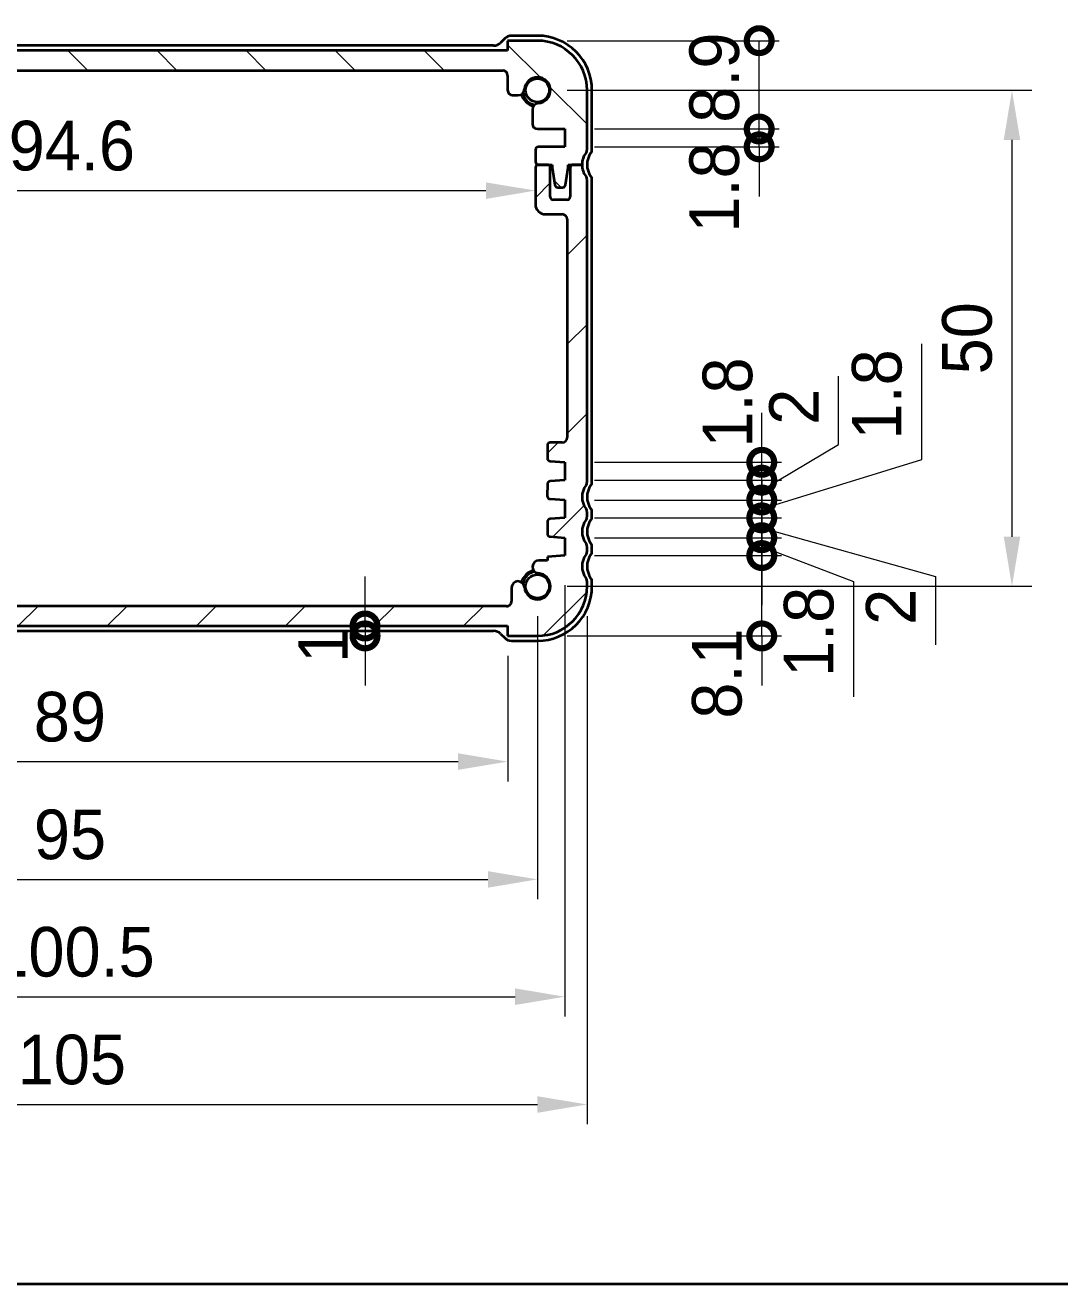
# Model space of a CAD drawing. Header units: millimetres. Extents: x 0 to 3168, y 0 to 562.
# Drawn here: x 909.4 to 1013.7, y 0 to 126.9 of the extents above; entities that cross this region are included whole.
import ezdxf

# ---------------------------------------------------------------- set-up
doc = ezdxf.new("R2010")
doc.units = ezdxf.units.MM
doc.header["$LTSCALE"] = 1.5
doc.layers.get('Defpoints').update_dxf_attribs({"lineweight": 25})
for name, color, linetype, lineweight in [('Border (ISO)', 7, 'Continuous', 35), ('Dimension (ISO)', 7, 'Continuous', 18), ('Dimension (ISO) @ 1', 7, 'Continuous', 18), ('Visible (ISO)', 7, 'Continuous', 35)]:
    doc.layers.add(name, color=color, linetype=linetype, lineweight=lineweight)
doc.layers.add('Hatch (ISO)', color=1, linetype='Continuous', lineweight=18, true_color=0xff0000)
doc.styles.add('Note Text (TK)', font='')
doc.styles.get('Note Text (TK)').set_extended_font_data('MS PGothic')
doc.dimstyles.new('Default - Method 1b (TK)', dxfattribs={"dimscale": 1.5, "dimtxt": 2.5, "dimasz": 2.5, "dimexe": 1, "dimexo": 1.5, "dimgap": 1, "dimtad": 1, "dimtoh": 1, "dimrnd": 1e-08, "dimdsep": 46, "dimtxsty": 'Note Text (TK)', "dimcen": 0.09, "dimdle": 5, "dimclrd": 100, "dimclre": 100, "dimclrt": 7, "dimadec": 1, "dimazin": 1, "dimtfac": 1, "dimtmove": 0, "dimatfit": 3, "dimfxl": 0, "dimtolj": 1, "dimlwd": -1, "dimlwe": -1, "dimarcsym": 0})

# ---------------------------------------------------------------- blocks, each defined once
blk = doc.blocks.new('図面枠 tk図枠')
at = {"layer": 'Border (ISO)'}
blk.add_line((14.5, 8), (405.5, 8), dxfattribs=at)
blk = doc.blocks.new('_DotSmall')
at = {"color": 0, "linetype": 'ByBlock', "const_width": 0.5}
blk.add_lwpolyline([(-0.0625, 0, 1), (0.0625, 0, 1)], format="xyb", close=True, dxfattribs=at)
blk = doc.blocks.new('*D48')
at = {"layer": 'Defpoints', "color": 0, "transparency": 16777216}
for p in [(889.5, 68.31), (957.91, 68.31), (869.02, 66.31)]:
    blk.add_point(p, dxfattribs=at)
at = {"layer": 'Dimension (ISO)', "color": 100, "transparency": 16777216}
for p, q in [((889.5, 68.31), (889.5, 73.31)), ((889.5, 66.31), (889.5, 68.31)), ((889.5, 66.31), (889.5, 61.31))]:
    blk.add_line(p, q, dxfattribs=at)
at = {"layer": 'Dimension (ISO)', "color": 100, "transparency": 16777216, "xscale": 5, "yscale": 5, "zscale": 5}
for p, rotation in [((889.5, 68.31), 270), ((889.5, 66.31), 90)]:
    blk.add_blockref('_DotSmall', p, dxfattribs=dict(at, rotation=rotation))
at = {"layer": 'Dimension (ISO)', "color": 7, "transparency": 16777216, "insert": (885, 61.78), "char_height": 5, "attachment_point": 4, "rotation": 90, "style": 'Note Text (TK)'}
blk.add_mtext('\\A1;2', dxfattribs=at)
blk = doc.blocks.new('*D49')
at = {"layer": 'Defpoints', "color": 0, "transparency": 16777216}
for p in [(866.22, 110.66), (960.82, 110.66), (960.82, 110.2)]:
    blk.add_point(p, dxfattribs=at)
at = {"layer": 'Dimension (ISO)', "color": 100, "transparency": 16777216}
blk.add_line((871.22, 110.2), (955.82, 110.2), dxfattribs=at)
for points in [[(871.22, 111.03), (871.22, 109.36), (866.22, 110.2)], [(955.82, 111.03), (955.82, 109.36), (960.82, 110.2)]]:
    blk.add_solid(points, dxfattribs=at)
at = {"layer": 'Dimension (ISO)', "color": 7, "transparency": 16777216, "insert": (907.72, 114.7), "char_height": 5, "attachment_point": 4, "style": 'Note Text (TK)'}
blk.add_mtext('\\A1;94.6', dxfattribs=at)
blk = doc.blocks.new('*D50')
at = {"layer": 'Defpoints', "color": 0, "transparency": 16777216}
for p in [(943.64, 66.31), (943.64, 65.31), (958.02, 65.31)]:
    blk.add_point(p, dxfattribs=at)
at = {"layer": 'Dimension (ISO)', "color": 100, "transparency": 16777216}
for p, q in [((943.64, 66.31), (943.64, 71.31)), ((943.64, 66.31), (943.64, 65.31)), ((943.64, 65.31), (943.64, 60.31))]:
    blk.add_line(p, q, dxfattribs=at)
at = {"layer": 'Dimension (ISO)', "color": 100, "transparency": 16777216, "xscale": 5, "yscale": 5, "zscale": 5}
for p, rotation in [((943.64, 66.31), 270), ((943.64, 65.31), 90)]:
    blk.add_blockref('_DotSmall', p, dxfattribs=dict(at, rotation=rotation))
at = {"layer": 'Dimension (ISO)', "color": 7, "transparency": 16777216, "insert": (939.4, 62.58), "char_height": 5, "attachment_point": 4, "rotation": 90, "style": 'Note Text (TK)'}
blk.add_mtext('\\A1;1', dxfattribs=at)
blk = doc.blocks.new('*D51')
at = {"layer": 'Defpoints', "color": 0, "transparency": 16777216}
for p in [(869.02, 66.31), (958.02, 66.31), (958.02, 52.64)]:
    blk.add_point(p, dxfattribs=at)
at = {"layer": 'Dimension (ISO)', "color": 100, "transparency": 16777216}
for p, q in [((869.02, 63.31), (869.02, 50.64)), ((958.02, 63.31), (958.02, 50.64)), ((874.02, 52.64), (953.02, 52.64))]:
    blk.add_line(p, q, dxfattribs=at)
for points in [[(874.02, 53.48), (874.02, 51.81), (869.02, 52.64)], [(953.02, 53.48), (953.02, 51.81), (958.02, 52.64)]]:
    blk.add_solid(points, dxfattribs=at)
at = {"layer": 'Dimension (ISO)', "color": 7, "transparency": 16777216, "insert": (910.25, 57.14), "char_height": 5, "attachment_point": 4, "style": 'Note Text (TK)'}
blk.add_mtext('\\A1;89', dxfattribs=at)
blk = doc.blocks.new('*D52')
at = {"layer": 'Defpoints', "color": 0, "transparency": 16777216}
for p in [(866.02, 70.31), (961.02, 70.31), (961.02, 40.77)]:
    blk.add_point(p, dxfattribs=at)
at = {"layer": 'Dimension (ISO)', "color": 100, "transparency": 16777216}
for p, q in [((866.02, 67.31), (866.02, 38.77)), ((961.02, 67.31), (961.02, 38.77)), ((871.02, 40.77), (956.02, 40.77))]:
    blk.add_line(p, q, dxfattribs=at)
for points in [[(871.02, 41.6), (871.02, 39.93), (866.02, 40.77)], [(956.02, 41.6), (956.02, 39.93), (961.02, 40.77)]]:
    blk.add_solid(points, dxfattribs=at)
at = {"layer": 'Dimension (ISO)', "color": 7, "transparency": 16777216, "insert": (910.26, 45.27), "char_height": 5, "attachment_point": 4, "style": 'Note Text (TK)'}
blk.add_mtext('\\A1;95', dxfattribs=at)
blk = doc.blocks.new('*D53')
at = {"layer": 'Defpoints', "color": 0, "transparency": 16777216}
for p in [(863.27, 73.41), (963.77, 73.41), (963.77, 28.94)]:
    blk.add_point(p, dxfattribs=at)
at = {"layer": 'Dimension (ISO)', "color": 100, "transparency": 16777216}
for p, q in [((863.27, 70.41), (863.27, 26.94)), ((963.77, 70.41), (963.77, 26.94)), ((868.27, 28.94), (958.77, 28.94))]:
    blk.add_line(p, q, dxfattribs=at)
for points in [[(868.27, 29.78), (868.27, 28.11), (863.27, 28.94)], [(958.77, 29.78), (958.77, 28.11), (963.77, 28.94)]]:
    blk.add_solid(points, dxfattribs=at)
at = {"layer": 'Dimension (ISO)', "color": 7, "transparency": 16777216, "insert": (906.07, 33.44), "char_height": 5, "attachment_point": 4, "style": 'Note Text (TK)'}
blk.add_mtext('\\A1;100.5', dxfattribs=at)
blk = doc.blocks.new('*D54')
at = {"layer": 'Defpoints', "color": 0, "transparency": 16777216}
for p in [(861.02, 70.31), (966.02, 70.31), (966.02, 18.08)]:
    blk.add_point(p, dxfattribs=at)
at = {"layer": 'Dimension (ISO)', "color": 100, "transparency": 16777216}
for p, q in [((861.02, 67.31), (861.02, 16.08)), ((966.02, 67.31), (966.02, 16.08)), ((866.02, 18.08), (961.02, 18.08))]:
    blk.add_line(p, q, dxfattribs=at)
for points in [[(866.02, 18.91), (866.02, 17.24), (861.02, 18.08)], [(961.02, 18.91), (961.02, 17.24), (966.02, 18.08)]]:
    blk.add_solid(points, dxfattribs=at)
at = {"layer": 'Dimension (ISO)', "color": 7, "transparency": 16777216, "insert": (908.63, 22.58), "char_height": 5, "attachment_point": 4, "style": 'Note Text (TK)'}
blk.add_mtext('\\A1;105', dxfattribs=at)
blk = doc.blocks.new('*D55')
at = {"layer": 'Defpoints', "color": 0, "transparency": 16777216}
for p in [(963.77, 116.41), (983.37, 116.41), (963.77, 114.61)]:
    blk.add_point(p, dxfattribs=at)
at = {"layer": 'Dimension (ISO)', "color": 100, "transparency": 16777216}
for p, q in [((983.37, 116.41), (983.37, 121.41)), ((966.77, 116.41), (985.37, 116.41)), ((983.37, 114.61), (983.37, 116.41)), ((966.77, 114.61), (985.37, 114.61)), ((983.37, 114.61), (983.37, 109.61))]:
    blk.add_line(p, q, dxfattribs=at)
at = {"layer": 'Dimension (ISO)', "color": 100, "transparency": 16777216, "xscale": 5, "yscale": 5, "zscale": 5}
for p, rotation in [((983.37, 116.41), 270), ((983.37, 114.61), 90)]:
    blk.add_blockref('_DotSmall', p, dxfattribs=dict(at, rotation=rotation))
at = {"layer": 'Dimension (ISO)', "color": 7, "transparency": 16777216, "insert": (978.87, 105.97), "char_height": 5, "attachment_point": 4, "rotation": 90, "style": 'Note Text (TK)'}
blk.add_mtext('\\A1;1.8', dxfattribs=at)
blk = doc.blocks.new('*D56')
at = {"layer": 'Defpoints', "color": 0, "transparency": 16777216}
for p in [(961.02, 125.31), (983.37, 125.31), (963.77, 116.41)]:
    blk.add_point(p, dxfattribs=at)
at = {"layer": 'Dimension (ISO)', "color": 100, "transparency": 16777216}
for p, q in [((964.02, 125.31), (985.37, 125.31)), ((983.37, 116.41), (983.37, 125.31)), ((966.77, 116.41), (985.37, 116.41))]:
    blk.add_line(p, q, dxfattribs=at)
at = {"layer": 'Dimension (ISO)', "color": 100, "transparency": 16777216, "xscale": 5, "yscale": 5, "zscale": 5}
for p, rotation in [((983.37, 125.31), 90), ((983.37, 116.41), 270)]:
    blk.add_blockref('_DotSmall', p, dxfattribs=dict(at, rotation=rotation))
at = {"layer": 'Dimension (ISO)', "color": 7, "transparency": 16777216, "insert": (978.87, 117.04), "char_height": 5, "attachment_point": 4, "rotation": 90, "style": 'Note Text (TK)'}
blk.add_mtext('\\A1;8.9', dxfattribs=at)
blk = doc.blocks.new('*D57')
at = {"layer": 'Defpoints', "color": 0, "transparency": 16777216}
for p in [(963.77, 73.41), (983.63, 73.41), (961.02, 65.31)]:
    blk.add_point(p, dxfattribs=at)
at = {"layer": 'Dimension (ISO)', "color": 100, "transparency": 16777216}
for p, q in [((983.63, 73.41), (983.63, 78.41)), ((966.77, 73.41), (985.63, 73.41)), ((983.63, 65.31), (983.63, 73.41)), ((964.02, 65.31), (985.63, 65.31)), ((983.63, 65.31), (983.63, 60.31))]:
    blk.add_line(p, q, dxfattribs=at)
at = {"layer": 'Dimension (ISO)', "color": 100, "transparency": 16777216, "xscale": 5, "yscale": 5, "zscale": 5}
for p, rotation in [((983.63, 73.41), 270), ((983.63, 65.31), 90)]:
    blk.add_blockref('_DotSmall', p, dxfattribs=dict(at, rotation=rotation))
at = {"layer": 'Dimension (ISO)', "color": 7, "transparency": 16777216, "insert": (979.13, 56.97), "char_height": 5, "attachment_point": 4, "rotation": 90, "style": 'Note Text (TK)'}
blk.add_mtext('\\A1;8.1', dxfattribs=at)
blk = doc.blocks.new('*D58')
at = {"layer": 'Defpoints', "color": 0, "transparency": 16777216}
for p in [(963.77, 77.21), (983.63, 77.21), (963.77, 75.21)]:
    blk.add_point(p, dxfattribs=at)
at = {"layer": 'Dimension (ISO)', "color": 100, "transparency": 16777216}
for p, q in [((983.63, 77.21), (983.63, 82.21)), ((966.77, 77.21), (985.63, 77.21)), ((983.63, 75.21), (983.63, 77.21)), ((983.63, 75.21), (983.63, 77.21)), ((983.63, 76.21), (1001.13, 71.31)), ((966.77, 75.21), (985.63, 75.21)), ((983.63, 75.21), (983.63, 70.21)), ((1001.13, 71.31), (1001.13, 64.42))]:
    blk.add_line(p, q, dxfattribs=at)
at = {"layer": 'Dimension (ISO)', "color": 100, "transparency": 16777216, "xscale": 5, "yscale": 5, "zscale": 5}
for p, rotation in [((983.63, 77.21), 270), ((983.63, 75.21), 90)]:
    blk.add_blockref('_DotSmall', p, dxfattribs=dict(at, rotation=rotation))
at = {"layer": 'Dimension (ISO)', "color": 7, "transparency": 16777216, "insert": (996.63, 66.42), "char_height": 5, "attachment_point": 4, "rotation": 90, "style": 'Note Text (TK)'}
blk.add_mtext('\\A1;2', dxfattribs=at)
blk = doc.blocks.new('*D59')
at = {"layer": 'Defpoints', "color": 0, "transparency": 16777216}
for p in [(963.77, 75.21), (983.63, 75.21), (963.77, 73.41)]:
    blk.add_point(p, dxfattribs=at)
at = {"layer": 'Dimension (ISO)', "color": 100, "transparency": 16777216}
for p, q in [((983.63, 75.21), (983.63, 80.21)), ((966.77, 75.21), (985.63, 75.21)), ((983.63, 73.41), (983.63, 75.21)), ((983.63, 73.41), (983.63, 75.21)), ((983.63, 74.31), (992.89, 70.81)), ((966.77, 73.41), (985.63, 73.41)), ((983.63, 73.41), (983.63, 68.41)), ((992.89, 70.81), (992.89, 59.17))]:
    blk.add_line(p, q, dxfattribs=at)
at = {"layer": 'Dimension (ISO)', "color": 100, "transparency": 16777216, "xscale": 5, "yscale": 5, "zscale": 5}
for p, rotation in [((983.63, 75.21), 270), ((983.63, 73.41), 90)]:
    blk.add_blockref('_DotSmall', p, dxfattribs=dict(at, rotation=rotation))
at = {"layer": 'Dimension (ISO)', "color": 7, "transparency": 16777216, "insert": (988.39, 61.17), "char_height": 5, "attachment_point": 4, "rotation": 90, "style": 'Note Text (TK)'}
blk.add_mtext('\\A1;1.8', dxfattribs=at)
blk = doc.blocks.new('*D60')
at = {"layer": 'Defpoints', "color": 0, "transparency": 16777216}
for p in [(963.77, 81.01), (983.63, 81.01), (963.77, 79.01)]:
    blk.add_point(p, dxfattribs=at)
at = {"layer": 'Dimension (ISO)', "color": 100, "transparency": 16777216}
for p, q in [((991.38, 84.59), (991.38, 91.48)), ((983.63, 81.01), (983.63, 86.01)), ((983.63, 80.01), (991.38, 84.59)), ((966.77, 81.01), (985.63, 81.01)), ((983.63, 79.01), (983.63, 81.01)), ((983.63, 79.01), (983.63, 81.01)), ((966.77, 79.01), (985.63, 79.01)), ((983.63, 79.01), (983.63, 74.01))]:
    blk.add_line(p, q, dxfattribs=at)
at = {"layer": 'Dimension (ISO)', "color": 100, "transparency": 16777216, "xscale": 5, "yscale": 5, "zscale": 5}
for p, rotation in [((983.63, 81.01), 270), ((983.63, 79.01), 90)]:
    blk.add_blockref('_DotSmall', p, dxfattribs=dict(at, rotation=rotation))
at = {"layer": 'Dimension (ISO)', "color": 7, "transparency": 16777216, "insert": (986.88, 86.59), "char_height": 5, "attachment_point": 4, "rotation": 90, "style": 'Note Text (TK)'}
blk.add_mtext('\\A1;2', dxfattribs=at)
blk = doc.blocks.new('*D61')
at = {"layer": 'Defpoints', "color": 0, "transparency": 16777216}
for p in [(963.77, 79.01), (983.63, 79.01), (963.77, 77.21)]:
    blk.add_point(p, dxfattribs=at)
at = {"layer": 'Dimension (ISO)', "color": 100, "transparency": 16777216}
for p, q in [((999.75, 83.11), (999.75, 94.75)), ((983.63, 79.01), (983.63, 84.01)), ((983.63, 78.11), (999.75, 83.11)), ((966.77, 79.01), (985.63, 79.01)), ((983.63, 77.21), (983.63, 79.01)), ((983.63, 77.21), (983.63, 79.01)), ((966.77, 77.21), (985.63, 77.21)), ((983.63, 77.21), (983.63, 72.21))]:
    blk.add_line(p, q, dxfattribs=at)
at = {"layer": 'Dimension (ISO)', "color": 100, "transparency": 16777216, "xscale": 5, "yscale": 5, "zscale": 5}
for p, rotation in [((983.63, 79.01), 270), ((983.63, 77.21), 90)]:
    blk.add_blockref('_DotSmall', p, dxfattribs=dict(at, rotation=rotation))
at = {"layer": 'Dimension (ISO)', "color": 7, "transparency": 16777216, "insert": (995.25, 85.11), "char_height": 5, "attachment_point": 4, "rotation": 90, "style": 'Note Text (TK)'}
blk.add_mtext('\\A1;1.8', dxfattribs=at)
blk = doc.blocks.new('*D62')
at = {"layer": 'Defpoints', "color": 0, "transparency": 16777216}
for p in [(963.77, 82.81), (983.63, 82.81), (963.77, 81.01)]:
    blk.add_point(p, dxfattribs=at)
at = {"layer": 'Dimension (ISO)', "color": 100, "transparency": 16777216}
for p, q in [((983.63, 82.81), (983.63, 87.81)), ((966.77, 82.81), (985.63, 82.81)), ((983.63, 81.01), (983.63, 82.81)), ((966.77, 81.01), (985.63, 81.01)), ((983.63, 81.01), (983.63, 76.01))]:
    blk.add_line(p, q, dxfattribs=at)
at = {"layer": 'Dimension (ISO)', "color": 100, "transparency": 16777216, "xscale": 5, "yscale": 5, "zscale": 5}
for p, rotation in [((983.63, 82.81), 270), ((983.63, 81.01), 90)]:
    blk.add_blockref('_DotSmall', p, dxfattribs=dict(at, rotation=rotation))
at = {"layer": 'Dimension (ISO)', "color": 7, "transparency": 16777216, "insert": (980.2, 84.29), "char_height": 5, "attachment_point": 4, "rotation": 90, "style": 'Note Text (TK)'}
blk.add_mtext('\\A1;1.8', dxfattribs=at)
blk = doc.blocks.new('*D23')
at = {"layer": 'Defpoints', "color": 0, "transparency": 16777216}
for p in [(961.02, 120.31), (961.02, 70.31), (1008.85, 70.31)]:
    blk.add_point(p, dxfattribs=at)
at = {"layer": 'Dimension (ISO)', "color": 100, "transparency": 16777216}
for p, q in [((964.02, 120.31), (1010.85, 120.31)), ((1008.85, 115.31), (1008.85, 75.31)), ((964.02, 70.31), (1010.85, 70.31))]:
    blk.add_line(p, q, dxfattribs=at)
for points in [[(1008.02, 115.31), (1009.68, 115.31), (1008.85, 120.31)], [(1008.02, 75.31), (1009.68, 75.31), (1008.85, 70.31)]]:
    blk.add_solid(points, dxfattribs=at)
at = {"layer": 'Dimension (ISO)', "color": 7, "transparency": 16777216, "insert": (1004.35, 95.31), "char_height": 5, "attachment_point": 5, "rotation": 90, "style": 'Note Text (TK)'}
blk.add_mtext('\\A1;50', dxfattribs=at)

msp = doc.modelspace()

# ---------------------------------------------------------------- hatches: boundary and pattern name
at = {"layer": 'Hatch (ISO)'}
h = msp.add_hatch(dxfattribs=at)
h.set_pattern_fill('ANSI31', color=256, scale=50.8, angle=90.00021, style=0)
h.set_pattern_definition([(135.0002, (567.5, -5.457), (-4.49011, -4.49014), [])])
edge = h.paths.add_edge_path()
edge.add_ellipse((869.5163, 121.8127), major_axis=(-0.5, 0), ratio=1, start_angle=270, end_angle=360)
edge.add_line((869.0163, 121.8127), (869.0163, 120.3106))
edge.add_ellipse((868.5163, 120.3106), major_axis=(0, -0.5), ratio=1, start_angle=0, end_angle=90, ccw=False)
edge.add_line((868.5163, 119.8106), (867.9757, 119.8106))
edge.add_ellipse((867.9757, 120.4606), major_axis=(-0.6482, -0.0489), ratio=1, start_angle=0, end_angle=85.68334, ccw=False)
edge.add_ellipse((866.0163, 120.3127), major_axis=(-0.099, -1.3113), ratio=1, start_angle=98.633319, end_angle=360)
edge.add_ellipse((865.8684, 118.3532), major_axis=(0.65, 0), ratio=1, start_angle=0, end_angle=85.68334, ccw=False)
edge.add_line((866.5184, 118.3532), (866.5184, 116.9127))
edge.add_ellipse((866.0184, 116.9127), major_axis=(0, -0.5), ratio=1, start_angle=0, end_angle=90, ccw=False)
edge.add_line((866.0184, 116.4127), (863.2663, 116.4127))
edge.add_line((863.2663, 116.4127), (863.2663, 114.6127))
edge.add_line((863.2663, 114.6127), (865.9163, 114.6127))
edge.add_ellipse((865.9163, 114.3127), major_axis=(0.3, 0), ratio=1, start_angle=0, end_angle=90, ccw=False)
edge.add_line((866.2163, 114.3127), (866.2163, 113.1127))
edge.add_ellipse((865.9163, 113.1127), major_axis=(0, -0.3), ratio=1, start_angle=0, end_angle=90, ccw=False)
edge.add_line((865.9163, 112.8127), (865.0163, 112.8127))
edge.add_line((865.0163, 112.8127), (864.5135, 112.8127))
edge.add_line((864.5135, 112.8127), (864.5135, 112.5127))
edge.add_line((864.5135, 112.5127), (864.2543, 110.7686))
edge.add_ellipse((863.9576, 110.8127), major_axis=(0, -0.3), ratio=1, start_angle=0, end_angle=81.54914, ccw=False)
edge.add_line((863.9576, 110.5127), (863.4743, 110.5127))
edge.add_ellipse((863.4743, 110.8127), major_axis=(-0.2966, -0.0449), ratio=1, start_angle=0, end_angle=81.389362, ccw=False)
edge.add_line((863.1777, 110.7678), (862.9135, 112.5127))
edge.add_line((862.9135, 112.5127), (862.9135, 112.8127))
edge.add_line((862.9135, 112.8127), (862.4163, 112.8127))
edge.add_line((862.4163, 112.8127), (861.5163, 112.8127))
edge.add_ellipse((859.5163, 112.8127), major_axis=(1.6, 1.2), ratio=1, start_angle=323.130102, end_angle=360)
edge.add_ellipse((861.5163, 114.3127), major_axis=(-0.5, 0), ratio=1, start_angle=0, end_angle=36.869898, ccw=False)
edge.add_line((861.0163, 114.3127), (861.0163, 120.3127))
edge.add_ellipse((866.0163, 120.3127), major_axis=(0, 5), ratio=1, start_angle=0, end_angle=90, ccw=False)
edge.add_line((866.0163, 125.3127), (869.0163, 125.3127))
edge.add_line((869.0163, 125.3127), (869.0163, 124.3127))
edge.add_line((869.0163, 124.3127), (958.0163, 124.3127))
edge.add_line((958.0163, 124.3127), (958.0163, 125.3127))
edge.add_line((958.0163, 125.3127), (961.0163, 125.3127))
edge.add_ellipse((961.0163, 120.3127), major_axis=(5, 0), ratio=1, start_angle=0, end_angle=90, ccw=False)
edge.add_line((966.0163, 120.3127), (966.0163, 114.3127))
edge.add_ellipse((965.5163, 114.3127), major_axis=(0.4, -0.3), ratio=1, start_angle=0, end_angle=36.869898, ccw=False)
edge.add_ellipse((967.5163, 112.8127), major_axis=(-2, 0), ratio=1, start_angle=323.130102, end_angle=360)
edge.add_line((965.5163, 112.8127), (964.6163, 112.8127))
edge.add_line((964.6163, 112.8127), (964.1192, 112.8127))
edge.add_line((964.1192, 112.8127), (964.1192, 112.5127))
edge.add_line((964.1192, 112.5127), (963.8549, 110.7678))
edge.add_ellipse((963.5583, 110.8127), major_axis=(0, -0.3), ratio=1, start_angle=0, end_angle=81.389362, ccw=False)
edge.add_line((963.5583, 110.5127), (963.075, 110.5127))
edge.add_ellipse((963.075, 110.8127), major_axis=(-0.2967, -0.0441), ratio=1, start_angle=0, end_angle=81.54914, ccw=False)
edge.add_line((962.7783, 110.7686), (962.5192, 112.5127))
edge.add_line((962.5192, 112.5127), (962.5192, 112.8127))
edge.add_line((962.5192, 112.8127), (962.0163, 112.8127))
edge.add_line((962.0163, 112.8127), (961.1163, 112.8127))
edge.add_ellipse((961.1163, 113.1127), major_axis=(-0.3, 0), ratio=1, start_angle=0, end_angle=90, ccw=False)
edge.add_line((960.8163, 113.1127), (960.8163, 114.3127))
edge.add_ellipse((961.1163, 114.3127), major_axis=(0, 0.3), ratio=1, start_angle=0, end_angle=90, ccw=False)
edge.add_line((961.1163, 114.6127), (963.7663, 114.6127))
edge.add_line((963.7663, 114.6127), (963.7663, 116.4127))
edge.add_line((963.7663, 116.4127), (961.0142, 116.4127))
edge.add_ellipse((961.0142, 116.9127), major_axis=(-0.5, 0), ratio=1, start_angle=0, end_angle=90, ccw=False)
edge.add_line((960.5142, 116.9127), (960.5142, 118.3532))
edge.add_ellipse((961.1642, 118.3532), major_axis=(-0.0489, 0.6482), ratio=1, start_angle=0, end_angle=85.68334, ccw=False)
edge.add_ellipse((961.0163, 120.3127), major_axis=(-1.3113, 0.099), ratio=1, start_angle=98.633319, end_angle=360)
edge.add_ellipse((959.0569, 120.4606), major_axis=(0, -0.65), ratio=1, start_angle=0, end_angle=85.68334, ccw=False)
edge.add_line((959.0569, 119.8106), (958.5163, 119.8106))
edge.add_ellipse((958.5163, 120.3106), major_axis=(-0.5, 0), ratio=1, start_angle=0, end_angle=90, ccw=False)
edge.add_line((958.0163, 120.3106), (958.0163, 121.8127))
edge.add_ellipse((957.5163, 121.8127), major_axis=(0, 0.5), ratio=1, start_angle=270, end_angle=360)
edge.add_line((957.5163, 122.3127), (869.5163, 122.3127))
h = msp.add_hatch(dxfattribs=at)
h.set_pattern_fill('ANSI31', color=256, scale=50.8, style=0)
h.set_pattern_definition([(45, (567.5, -5.457), (-4.49013, 4.49013), [])])
edge = h.paths.add_edge_path()
edge.add_ellipse((861.5163, 77.8127), major_axis=(-0.4, 0.3), ratio=1, start_angle=0, end_angle=36.869898)
edge.add_line((861.0163, 77.8127), (861.0163, 77.3127))
edge.add_ellipse((861.5163, 77.3127), major_axis=(-0.5, 0), ratio=1, start_angle=0, end_angle=36.869898)
edge.add_ellipse((859.5163, 75.8127), major_axis=(1.6, 1.2), ratio=1, start_angle=286.260205, end_angle=360, ccw=False)
edge.add_ellipse((861.5163, 74.3127), major_axis=(-0.4, 0.3), ratio=1, start_angle=0, end_angle=36.869898)
edge.add_line((861.0163, 74.3127), (861.0163, 73.8127))
edge.add_ellipse((861.5163, 73.8127), major_axis=(-0.5, 0), ratio=1, start_angle=0, end_angle=36.869898)
edge.add_ellipse((859.5163, 72.3127), major_axis=(1.6, 1.2), ratio=1, start_angle=286.260205, end_angle=360, ccw=False)
edge.add_ellipse((861.5163, 70.8127), major_axis=(-0.4, 0.3), ratio=1, start_angle=0, end_angle=36.869898)
edge.add_line((861.0163, 70.8127), (861.0163, 70.3127))
edge.add_ellipse((866.0163, 70.3127), major_axis=(-5, 0), ratio=1, start_angle=0, end_angle=90)
edge.add_line((866.0163, 65.3127), (869.0163, 65.3127))
edge.add_line((869.0163, 65.3127), (869.0163, 66.3127))
edge.add_line((869.0163, 66.3127), (958.0163, 66.3127))
edge.add_line((958.0163, 66.3127), (958.0163, 65.3127))
edge.add_line((958.0163, 65.3127), (961.0163, 65.3127))
edge.add_ellipse((961.0163, 70.3127), major_axis=(0, -5), ratio=1, start_angle=0, end_angle=90)
edge.add_line((966.0163, 70.3127), (966.0163, 70.8127))
edge.add_ellipse((965.5163, 70.8127), major_axis=(0.5, 0), ratio=1, start_angle=0, end_angle=36.869898)
edge.add_ellipse((967.5163, 72.3127), major_axis=(-1.6, -1.2), ratio=1, start_angle=286.260205, end_angle=360, ccw=False)
edge.add_ellipse((965.5163, 73.8127), major_axis=(0.4, -0.3), ratio=1, start_angle=0, end_angle=36.869898)
edge.add_line((966.0163, 73.8127), (966.0163, 74.3127))
edge.add_ellipse((965.5163, 74.3127), major_axis=(0.5, 0), ratio=1, start_angle=0, end_angle=36.869898)
edge.add_ellipse((967.5163, 75.8127), major_axis=(-1.6, -1.2), ratio=1, start_angle=286.260205, end_angle=360, ccw=False)
edge.add_ellipse((965.5163, 77.3127), major_axis=(0.4, -0.3), ratio=1, start_angle=0, end_angle=36.869898)
edge.add_line((966.0163, 77.3127), (966.0163, 77.8127))
edge.add_ellipse((965.5163, 77.8127), major_axis=(0.5, 0), ratio=1, start_angle=0, end_angle=36.869898)
edge.add_ellipse((967.5163, 79.3127), major_axis=(-1.6, -1.2), ratio=1, start_angle=286.260205, end_angle=360, ccw=False)
edge.add_ellipse((965.5163, 80.8127), major_axis=(0.4, -0.3), ratio=1, start_angle=0, end_angle=36.869898)
edge.add_line((966.0163, 80.8127), (966.0163, 111.3127))
edge.add_ellipse((965.5163, 111.3127), major_axis=(0.5, 0), ratio=1, start_angle=0, end_angle=36.869898)
edge.add_ellipse((967.5163, 112.8127), major_axis=(-1.6, -1.2), ratio=1, start_angle=323.130102, end_angle=360, ccw=False)
edge.add_line((965.5163, 112.8127), (964.6163, 112.8127))
edge.add_ellipse((964.6163, 112.5127), major_axis=(0, 0.3), ratio=1, start_angle=0, end_angle=90)
edge.add_line((964.3163, 112.5127), (964.3163, 109.5627))
edge.add_ellipse((964.0163, 109.5627), major_axis=(0.3, 0), ratio=1, start_angle=270, end_angle=360, ccw=False)
edge.add_line((964.0163, 109.2627), (962.6163, 109.2627))
edge.add_ellipse((962.6163, 109.5627), major_axis=(0, -0.3), ratio=1, start_angle=270, end_angle=360, ccw=False)
edge.add_line((962.3163, 109.5627), (962.3163, 112.5127))
edge.add_ellipse((962.0163, 112.5127), major_axis=(0.3, 0), ratio=1, start_angle=0, end_angle=90)
edge.add_line((962.0163, 112.8127), (961.1163, 112.8127))
edge.add_ellipse((961.1163, 112.5127), major_axis=(0, 0.3), ratio=1, start_angle=0, end_angle=90)
edge.add_line((960.8163, 112.5127), (960.8163, 108.8127))
edge.add_ellipse((961.8163, 108.8127), major_axis=(-1, 0), ratio=1, start_angle=0, end_angle=90)
edge.add_line((961.8163, 107.8127), (963.5163, 107.8127))
edge.add_ellipse((963.5163, 107.3127), major_axis=(0, 0.5), ratio=1, start_angle=270, end_angle=360, ccw=False)
edge.add_line((964.0163, 107.3127), (964.0163, 85.3127))
edge.add_ellipse((963.5163, 85.3127), major_axis=(0.5, 0), ratio=1, start_angle=270, end_angle=360, ccw=False)
edge.add_line((963.5163, 84.8127), (962.3163, 84.8127))
edge.add_ellipse((962.3163, 84.5127), major_axis=(0, 0.3), ratio=1, start_angle=0, end_angle=90)
edge.add_line((962.0163, 84.5127), (962.0163, 83.2148))
edge.add_ellipse((962.3163, 83.2148), major_axis=(-0.3, 0), ratio=1, start_angle=0, end_angle=86)
edge.add_line((962.2954, 82.9155), (963.7663, 82.8127))
edge.add_line((963.7663, 82.8127), (963.7663, 81.0127))
edge.add_line((963.7663, 81.0127), (962.2956, 80.9098))
edge.add_ellipse((962.3166, 80.6106), major_axis=(-0.0209, 0.2993), ratio=1, start_angle=0, end_angle=85.472825)
edge.add_line((962.0166, 80.6133), (962.0057, 79.4183))
edge.add_ellipse((962.3056, 79.4155), major_axis=(-0.3, 0.0028), ratio=1, start_angle=0, end_angle=86.527175)
edge.add_line((962.2847, 79.1163), (963.7663, 79.0127))
edge.add_line((963.7663, 79.0127), (963.7663, 77.2127))
edge.add_line((963.7663, 77.2127), (962.2954, 77.1098))
edge.add_ellipse((962.3163, 76.8105), major_axis=(-0.0209, 0.2993), ratio=1, start_angle=0, end_angle=86)
edge.add_line((962.0163, 76.8105), (962.0163, 75.6148))
edge.add_ellipse((962.3163, 75.6148), major_axis=(-0.3, 0), ratio=1, start_angle=0, end_angle=86)
edge.add_line((962.2954, 75.3155), (963.7663, 75.2127))
edge.add_line((963.7663, 75.2127), (963.7663, 73.4127))
edge.add_line((963.7663, 73.4127), (962.0163, 73.2903))
edge.add_line((962.0163, 73.2903), (962.0163, 72.9221))
edge.add_line((962.0163, 72.9221), (961.1642, 72.9221))
edge.add_ellipse((961.1642, 72.2721), major_axis=(0, 0.65), ratio=1, start_angle=0, end_angle=175.68334)
edge.add_ellipse((961.0163, 70.3127), major_axis=(0.099, 1.3113), ratio=1, start_angle=98.633319, end_angle=360, ccw=False)
edge.add_ellipse((959.0569, 70.1648), major_axis=(0.6482, 0.0489), ratio=1, start_angle=0, end_angle=174.781399)
edge.add_line((958.407, 70.175), (958.407, 68.812))
edge.add_ellipse((957.907, 68.812), major_axis=(0.5, 0), ratio=1, start_angle=269.999587, end_angle=360, ccw=False)
edge.add_line((957.907, 68.312), (869.1004, 68.3127))
edge.add_ellipse((869.1257, 68.812), major_axis=(-0.0253, -0.4994), ratio=1, start_angle=272.900344, end_angle=360, ccw=False)
edge.add_line((868.6257, 68.812), (868.6257, 70.175))
edge.add_ellipse((867.9757, 70.1648), major_axis=(0.6499, 0.0102), ratio=1, start_angle=0, end_angle=174.781399)
edge.add_ellipse((866.0163, 70.3127), major_axis=(1.3113, -0.099), ratio=1, start_angle=98.633319, end_angle=360, ccw=False)
edge.add_ellipse((865.8684, 72.2721), major_axis=(0.0489, -0.6482), ratio=1, start_angle=0, end_angle=175.68334)
edge.add_line((865.8684, 72.9221), (865.0163, 72.9221))
edge.add_line((865.0163, 72.9221), (865.0163, 73.2903))
edge.add_line((865.0163, 73.2903), (863.2663, 73.4127))
edge.add_line((863.2663, 73.4127), (863.2663, 75.2127))
edge.add_line((863.2663, 75.2127), (864.7372, 75.3155))
edge.add_ellipse((864.7163, 75.6148), major_axis=(0.0209, -0.2993), ratio=1, start_angle=0, end_angle=86)
edge.add_line((865.0163, 75.6148), (865.0163, 76.8105))
edge.add_ellipse((864.7163, 76.8105), major_axis=(0.3, 0), ratio=1, start_angle=0, end_angle=86)
edge.add_line((864.7372, 77.1098), (863.2663, 77.2127))
edge.add_line((863.2663, 77.2127), (863.2663, 79.0127))
edge.add_line((863.2663, 79.0127), (864.7479, 79.1163))
edge.add_ellipse((864.727, 79.4155), major_axis=(0.0209, -0.2993), ratio=1, start_angle=0, end_angle=86.527175)
edge.add_line((865.027, 79.4183), (865.016, 80.6133))
edge.add_ellipse((864.7161, 80.6106), major_axis=(0.3, 0.0028), ratio=1, start_angle=0, end_angle=85.472825)
edge.add_line((864.737, 80.9098), (863.2663, 81.0127))
edge.add_line((863.2663, 81.0127), (863.2663, 82.8127))
edge.add_line((863.2663, 82.8127), (864.7372, 82.9155))
edge.add_ellipse((864.7163, 83.2148), major_axis=(0.0209, -0.2993), ratio=1, start_angle=0, end_angle=86)
edge.add_line((865.0163, 83.2148), (865.0163, 84.5127))
edge.add_ellipse((864.7163, 84.5127), major_axis=(0.3, 0), ratio=1, start_angle=0, end_angle=90)
edge.add_line((864.7163, 84.8127), (863.5163, 84.8127))
edge.add_ellipse((863.5163, 85.3127), major_axis=(0, -0.5), ratio=1, start_angle=270, end_angle=360, ccw=False)
edge.add_line((863.0163, 85.3127), (863.0163, 107.3127))
edge.add_ellipse((863.5163, 107.3127), major_axis=(-0.5, 0), ratio=1, start_angle=270, end_angle=360, ccw=False)
edge.add_line((863.5163, 107.8127), (865.2163, 107.8127))
edge.add_ellipse((865.2163, 108.8127), major_axis=(0, -1), ratio=1, start_angle=0, end_angle=90)
edge.add_line((866.2163, 108.8127), (866.2163, 112.5127))
edge.add_ellipse((865.9163, 112.5127), major_axis=(0.3, 0), ratio=1, start_angle=0, end_angle=90)
edge.add_line((865.9163, 112.8127), (865.0163, 112.8127))
edge.add_ellipse((865.0163, 112.5127), major_axis=(0, 0.3), ratio=1, start_angle=0, end_angle=90)
edge.add_line((864.7163, 112.5127), (864.7163, 109.5627))
edge.add_ellipse((864.4163, 109.5627), major_axis=(0.3, 0), ratio=1, start_angle=270, end_angle=360, ccw=False)
edge.add_line((864.4163, 109.2627), (863.0163, 109.2627))
edge.add_ellipse((863.0163, 109.5627), major_axis=(0, -0.3), ratio=1, start_angle=270, end_angle=360, ccw=False)
edge.add_line((862.7163, 109.5627), (862.7163, 112.5127))
edge.add_ellipse((862.4163, 112.5127), major_axis=(0.3, 0), ratio=1, start_angle=0, end_angle=90)
edge.add_line((862.4163, 112.8127), (861.5163, 112.8127))
edge.add_ellipse((859.5163, 112.8127), major_axis=(2, 0), ratio=1, start_angle=323.130103, end_angle=360, ccw=False)
edge.add_ellipse((861.5163, 111.3127), major_axis=(-0.4, 0.3), ratio=1, start_angle=0, end_angle=36.869898)
edge.add_line((861.0163, 111.3127), (861.0163, 80.8127))
edge.add_ellipse((861.5163, 80.8127), major_axis=(-0.5, 0), ratio=1, start_angle=0, end_angle=36.869898)
edge.add_ellipse((859.5163, 79.3127), major_axis=(1.6, 1.2), ratio=1, start_angle=286.260205, end_angle=360, ccw=False)

# ---------------------------------------------------------------- linework, layer by layer
at = {"layer": 'Visible (ISO)'}
for p, q in [((961.0163, 125.8127), (958.4305, 125.8127)), ((956.6021, 124.8127), (870.4305, 124.8127)), ((957.7234, 125.5198), (957.3092, 125.1056)), ((961.0163, 125.3127), (958.0163, 125.3127)), ((958.0163, 125.3127), (958.0163, 124.3127)), ((958.0163, 124.3127), (869.0163, 124.3127)), ((869.5163, 122.3127), (957.5163, 122.3127)), ((958.0163, 121.8127), (958.0163, 120.3106)), ((958.5163, 119.8106), (959.0569, 119.8106)), ((966.0163, 114.3127), (966.0163, 120.3127)), ((966.5163, 114.3127), (966.5163, 120.3127)), ((960.5142, 118.3532), (960.5142, 116.9127)), ((961.0142, 116.4127), (963.7663, 116.4127)), ((963.7663, 116.4127), (963.7663, 114.6127)), ((960.8163, 114.3127), (960.8163, 113.1127)), ((963.7663, 114.6127), (961.1163, 114.6127)), ((960.8163, 112.5127), (960.8163, 108.8127)), ((962.0163, 112.8127), (961.1163, 112.8127)), ((961.1163, 112.8127), (962.5192, 112.8127)), ((962.3163, 109.5627), (962.3163, 112.5127)), ((962.5192, 112.8127), (962.5192, 112.5127)), ((962.5192, 112.5127), (962.7783, 110.7686)), ((963.8549, 110.7678), (964.1192, 112.5127)), ((964.1192, 112.5127), (964.1192, 112.8127)), ((964.1192, 112.8127), (965.5163, 112.8127)), ((964.3163, 112.5127), (964.3163, 109.5627)), ((965.5163, 112.8127), (964.6163, 112.8127)), ((963.075, 110.5127), (963.5583, 110.5127)), ((966.0163, 80.8127), (966.0163, 111.3127)), ((966.5163, 80.8127), (966.5163, 111.3127)), ((964.0163, 109.2627), (962.6163, 109.2627)), ((961.8163, 107.8127), (963.5163, 107.8127)), ((964.0163, 107.3127), (964.0163, 85.3127)), ((962.0163, 84.5127), (962.0163, 83.2148)), ((963.5163, 84.8127), (962.3163, 84.8127)), ((962.2954, 82.9155), (963.7663, 82.8127)), ((963.7663, 82.8127), (963.7663, 81.0127)), ((962.0166, 80.6133), (962.0057, 79.4183)), ((963.7663, 81.0127), (962.2956, 80.9098)), ((962.2847, 79.1163), (963.7663, 79.0127)), ((963.7663, 79.0127), (963.7663, 77.2127)), ((966.0163, 77.3127), (966.0163, 77.8127)), ((966.5163, 77.3127), (966.5163, 77.8127)), ((962.0163, 76.8105), (962.0163, 75.6148)), ((963.7663, 77.2127), (962.2954, 77.1098)), ((962.2954, 75.3155), (963.7663, 75.2127)), ((963.7663, 75.2127), (963.7663, 73.4127)), ((966.0163, 73.8127), (966.0163, 74.3127)), ((966.5163, 73.8127), (966.5163, 74.3127)), ((962.0163, 72.9221), (961.1642, 72.9221)), ((963.7663, 73.4127), (962.0163, 73.2903)), ((962.0163, 73.2903), (962.0163, 72.9221)), ((958.407, 70.175), (958.407, 68.812)), ((966.0163, 70.3127), (966.0163, 70.8127)), ((966.5163, 70.3127), (966.5163, 70.8127)), ((957.907, 68.312), (869.1004, 68.3127)), ((869.0163, 66.3127), (958.0163, 66.3127)), ((958.0163, 66.3127), (958.0163, 65.3127)), ((870.4308, 65.8127), (956.6018, 65.8127)), ((957.3089, 65.5198), (957.7234, 65.1052)), ((958.0163, 65.3127), (961.0163, 65.3127)), ((958.4052, 64.8127), (961.0163, 64.8127))]:
    msp.add_line(p, q, dxfattribs=at)
for centre in [(961.0163, 120.3127), (961.0163, 70.3127)]:
    msp.add_circle(centre, 1.1933, dxfattribs=at)
for centre, radius, start, end in [((958.4305, 124.8127), 1, 90, 135), ((961.0163, 120.3127), 5.5, 0, 90), ((956.6021, 125.8127), 1, 270, 315), ((961.0163, 120.3127), 5, 0, 90), ((957.5163, 121.8127), 0.5, 0, 90), ((961.0163, 120.3127), 1.315, 274.31666, 175.68334), ((958.5163, 120.3106), 0.5, 180, 270), ((959.0569, 120.4606), 0.65, 270, 355.68334), ((961.0163, 120.3127), 1.65, 193.851311, 256.148689), ((961.0163, 120.3127), 1.5, 190.885091, 259.114909), ((961.1642, 118.3532), 0.65, 94.31666, 180), ((961.0142, 116.9127), 0.5, 180, 270), ((961.1163, 114.3127), 0.3, 90, 180), ((965.5163, 114.3127), 0.5, 323.130102, 0), ((966.0163, 114.3127), 0.5, 323.130102, 0), ((961.1163, 113.1127), 0.3, 180, 270), ((967.5163, 112.8127), 2, 143.130102, 180), ((968.0163, 112.8127), 2, 143.130102, 216.869898), ((961.1163, 112.5127), 0.3, 90, 180), ((962.0163, 112.5127), 0.3, 0, 90), ((964.6163, 112.5127), 0.3, 90, 180), ((967.5163, 112.8127), 2, 180, 216.869898), ((963.075, 110.8127), 0.3, 188.45086, 270), ((963.5583, 110.8127), 0.3, 270, 351.389362), ((965.5163, 111.3127), 0.5, 0, 36.869898), ((966.0163, 111.3127), 0.5, 0, 36.869898), ((962.6163, 109.5627), 0.3, 180, 270), ((964.0163, 109.5627), 0.3, 270, 0), ((961.8163, 108.8127), 1, 180, 270), ((963.5163, 107.3127), 0.5, 0, 90), ((963.5163, 85.3127), 0.5, 270, 0), ((962.3163, 84.5127), 0.3, 90, 180), ((962.3163, 83.2148), 0.3, 180, 266), ((962.3166, 80.6106), 0.3, 94, 179.472825), ((967.5163, 79.3127), 2, 143.130102, 216.869898), ((965.5163, 80.8127), 0.5, 323.130102, 0), ((968.0163, 79.3127), 2, 143.130102, 216.869898), ((966.0163, 80.8127), 0.5, 323.130102, 0), ((962.3056, 79.4155), 0.3, 179.472825, 266), ((965.5163, 77.8127), 0.5, 0, 36.869898), ((966.0163, 77.8127), 0.5, 0, 36.869898), ((962.3163, 76.8105), 0.3, 94, 180), ((967.5163, 75.8127), 2, 143.130102, 216.869898), ((965.5163, 77.3127), 0.5, 323.130102, 0), ((968.0163, 75.8127), 2, 143.130102, 216.869898), ((966.0163, 77.3127), 0.5, 323.130102, 0), ((962.3163, 75.6148), 0.3, 180, 266), ((965.5163, 74.3127), 0.5, 0, 36.869898), ((965.5163, 73.8127), 0.5, 323.130102, 0), ((966.0163, 74.3127), 0.5, 0, 36.869898), ((966.0163, 73.8127), 0.5, 323.130102, 0), ((961.1642, 72.2721), 0.65, 90, 265.68334), ((967.5163, 72.3127), 2, 143.130102, 216.869898), ((968.0163, 72.3127), 2, 143.130102, 216.869898), ((961.0163, 70.3127), 1.65, 103.85131, 166.148688), ((961.0163, 70.3127), 1.5, 100.88509, 169.114908), ((961.0163, 70.3127), 1.315, 184.31666, 85.68334), ((965.5163, 70.8127), 0.5, 0, 36.869898), ((966.0163, 70.8127), 0.5, 0, 36.869898), ((959.0569, 70.1648), 0.65, 4.31666, 179.098059), ((961.0163, 70.3127), 5, 270, 0), ((961.0163, 70.3127), 5.5, 270, 0), ((957.907, 68.812), 0.5, 269.999587, 0), ((956.6018, 64.8127), 1, 45, 90), ((958.4305, 65.8124), 1, 225, 268.550773)]:
    msp.add_arc(centre, radius, start, end, dxfattribs=at)

# ---------------------------------------------------------------- block references
at = {"xscale": 2, "yscale": 2, "zscale": 2}
msp.add_blockref('図面枠 tk図枠', (567.5, -16), dxfattribs=at)

# ---------------------------------------------------------------- dimensions: what is measured, and where the dimension line sits
at = {"layer": 'Dimension (ISO)', "color": 100, "true_color": 0x00ff3f}
dim = msp.add_linear_dim(base=(1008.85, 70.3127), p1=(961.0163, 120.3127), p2=(961.0163, 70.3127), angle=90, dimstyle='Default - Method 1b (TK)', override={"dimscale": 1, "dimtxt": 5, "dimasz": 5, "dimexe": 2, "dimexo": 3, "dimgap": 2, "dimtoh": 0, "dimcen": 0.18, "dimtofl": 0, "dimatfit": 1}, dxfattribs=at)
dim.commit()
dim.dimension.update_dxf_attribs({"geometry": '*D23', "text_midpoint": (1004.35, 95.3127)})
at = {"layer": 'Dimension (ISO) @ 1', "color": 100, "true_color": 0x00ff3f}
for base, p1, p2, angle, override, picture, middle in [((983.373, 125.3127), (963.7663, 116.4127), (961.0163, 125.3127), 90, {"dimscale": 1, "dimtxt": 5, "dimasz": 5, "dimexe": 2, "dimexo": 3, "dimgap": 2, "dimtoh": 0, "dimblk1": 'DotSmall', "dimblk2": 'DotSmall', "dimsah": 1, "dimcen": 0.18, "dimdle": 0, "dimtix": 0, "dimtofl": 1, "dimtmove": 1, "dimatfit": 1}, '*D56', (983.373, 121.0429)), ((983.373, 116.4127), (963.7663, 114.6127), (963.7663, 116.4127), 90, {"dimscale": 1, "dimtxt": 5, "dimasz": 5, "dimexe": 2, "dimexo": 3, "dimgap": 2, "dimtoh": 0, "dimblk1": 'DotSmall', "dimblk2": 'DotSmall', "dimsah": 1, "dimcen": 0.18, "dimdle": 0, "dimtix": 0, "dimtofl": 1, "dimtmove": 1, "dimatfit": 1}, '*D55', (983.373, 109.793)), ((960.8163, 110.1966), (866.2163, 110.6627), (960.8163, 110.6627), 180, {"dimscale": 1, "dimtxt": 5, "dimasz": 5, "dimexe": 2, "dimexo": 3, "dimgap": 2, "dimtoh": 0, "dimdec": 2, "dimcen": 0.18, "dimse1": 1, "dimse2": 1, "dimtp": 0, "dimtm": 0, "dimtdec": 2, "dimtix": 0, "dimtofl": 0, "dimtmove": 0, "dimatfit": 1}, '*D49', (913.5163, 110.1966)), ((983.6331, 79.0127), (963.7663, 77.2127), (963.7663, 79.0127), 90, {"dimscale": 1, "dimtxt": 5, "dimasz": 5, "dimexe": 2, "dimexo": 3, "dimgap": 2, "dimtoh": 0, "dimblk1": 'DotSmall', "dimblk2": 'DotSmall', "dimsah": 1, "dimcen": 0.18, "dimdle": 0, "dimtix": 0, "dimtofl": 1, "dimtmove": 1, "dimatfit": 1}, '*D61', (999.7458, 85.1124)), ((983.6331, 82.8127), (963.7663, 81.0127), (963.7663, 82.8127), 90, {"dimscale": 1, "dimtxt": 5, "dimasz": 5, "dimexe": 2, "dimexo": 3, "dimgap": 2, "dimtoh": 0, "dimblk1": 'DotSmall', "dimblk2": 'DotSmall', "dimsah": 1, "dimcen": 0.18, "dimdle": 0, "dimtix": 0, "dimtofl": 1, "dimtmove": 1, "dimatfit": 1}, '*D62', (984.6953, 88.1106)), ((983.6331, 81.0127), (963.7663, 79.0127), (963.7663, 81.0127), 90, {"dimscale": 1, "dimtxt": 5, "dimasz": 5, "dimexe": 2, "dimexo": 3, "dimgap": 2, "dimtoh": 0, "dimblk1": 'DotSmall', "dimblk2": 'DotSmall', "dimsah": 1, "dimcen": 0.18, "dimdle": 0, "dimtix": 0, "dimtofl": 1, "dimtmove": 1, "dimatfit": 1}, '*D60', (991.3777, 86.586)), ((983.6331, 77.2127), (963.7663, 75.2127), (963.7663, 77.2127), 90, {"dimscale": 1, "dimtxt": 5, "dimasz": 5, "dimexe": 2, "dimexo": 3, "dimgap": 2, "dimtoh": 0, "dimblk1": 'DotSmall', "dimblk2": 'DotSmall', "dimsah": 1, "dimcen": 0.18, "dimdle": 0, "dimtix": 0, "dimtofl": 1, "dimtmove": 1, "dimatfit": 1}, '*D58', (1001.1261, 69.313)), ((983.6331, 75.2127), (963.7663, 73.4127), (963.7663, 75.2127), 90, {"dimscale": 1, "dimtxt": 5, "dimasz": 5, "dimexe": 2, "dimexo": 3, "dimgap": 2, "dimtoh": 0, "dimblk1": 'DotSmall', "dimblk2": 'DotSmall', "dimsah": 1, "dimcen": 0.18, "dimdle": 0, "dimtix": 0, "dimtofl": 1, "dimtmove": 1, "dimatfit": 1}, '*D59', (992.8859, 68.8134)), ((983.6331, 73.4127), (961.0163, 65.3127), (963.7663, 73.4127), 90, {"dimscale": 1, "dimtxt": 5, "dimasz": 5, "dimexe": 2, "dimexo": 3, "dimgap": 2, "dimtoh": 0, "dimblk1": 'DotSmall', "dimblk2": 'DotSmall', "dimsah": 1, "dimcen": 0.18, "dimdle": 0, "dimtix": 0, "dimtofl": 1, "dimtmove": 1, "dimatfit": 1}, '*D57', (983.6331, 60.4924)), ((963.7663, 28.9421), (863.2663, 73.4127), (963.7663, 73.4127), 180, {"dimscale": 1, "dimtxt": 5, "dimasz": 5, "dimexe": 2, "dimexo": 3, "dimgap": 2, "dimtoh": 0, "dimdec": 2, "dimcen": 0.18, "dimtp": 0, "dimtm": 0, "dimtdec": 2, "dimtix": 0, "dimtofl": 0, "dimtmove": 0, "dimatfit": 1}, '*D53', (913.5163, 28.9421)), ((889.496, 68.312), (869.0163, 66.3127), (957.907, 68.312), 90, {"dimscale": 1, "dimtxt": 5, "dimasz": 5, "dimexe": 2, "dimexo": 3, "dimgap": 2, "dimtoh": 0, "dimblk1": 'DotSmall', "dimblk2": 'DotSmall', "dimsah": 1, "dimcen": 0.18, "dimdle": 0, "dimse1": 1, "dimse2": 1, "dimtix": 0, "dimtofl": 1, "dimtmove": 1, "dimatfit": 1}, '*D48', (889.496, 63.2308)), ((943.641, 65.3127), (943.641, 66.3127), (958.0163, 65.3127), 270, {"dimscale": 1, "dimtxt": 5, "dimasz": 5, "dimexe": 2, "dimexo": 3, "dimgap": 2, "dimtoh": 0, "dimblk1": 'DotSmall', "dimblk2": 'DotSmall', "dimsah": 1, "dimcen": 0.18, "dimdle": 0, "dimse1": 1, "dimse2": 1, "dimtix": 0, "dimtofl": 1, "dimtmove": 1, "dimatfit": 1}, '*D50', (943.8968, 63.3368)), ((966.0163, 18.0777), (861.0163, 70.3127), (966.0163, 70.3127), 180, {"dimscale": 1, "dimtxt": 5, "dimasz": 5, "dimexe": 2, "dimexo": 3, "dimgap": 2, "dimtoh": 0, "dimdec": 2, "dimcen": 0.18, "dimtp": 0, "dimtm": 0, "dimtdec": 2, "dimtix": 0, "dimtofl": 0, "dimtmove": 0, "dimatfit": 1}, '*D54', (913.5163, 18.0777)), ((961.0163, 40.7674), (866.0163, 70.3127), (961.0163, 70.3127), 180, {"dimscale": 1, "dimtxt": 5, "dimasz": 5, "dimexe": 2, "dimexo": 3, "dimgap": 2, "dimtoh": 0, "dimdec": 2, "dimcen": 0.18, "dimtp": 0, "dimtm": 0, "dimtdec": 2, "dimtix": 0, "dimtofl": 0, "dimtmove": 0, "dimatfit": 1}, '*D52', (913.5163, 40.7674)), ((958.0163, 52.6417), (869.0163, 66.3127), (958.0163, 66.3127), 180, {"dimscale": 1, "dimtxt": 5, "dimasz": 5, "dimexe": 2, "dimexo": 3, "dimgap": 2, "dimtoh": 0, "dimdec": 2, "dimcen": 0.18, "dimtp": 0, "dimtm": 0, "dimtdec": 2, "dimtix": 0, "dimtofl": 0, "dimtmove": 0, "dimatfit": 1}, '*D51', (913.5163, 52.6417))]:
    dim = msp.add_linear_dim(base=base, p1=p1, p2=p2, angle=angle, dimstyle='Default - Method 1b (TK)', override=override, dxfattribs=at)
    dim.commit()
    dim.dimension.update_dxf_attribs({"geometry": picture, "text_midpoint": middle, "dimtype": 160})

doc.saveas('drawing.dxf')
